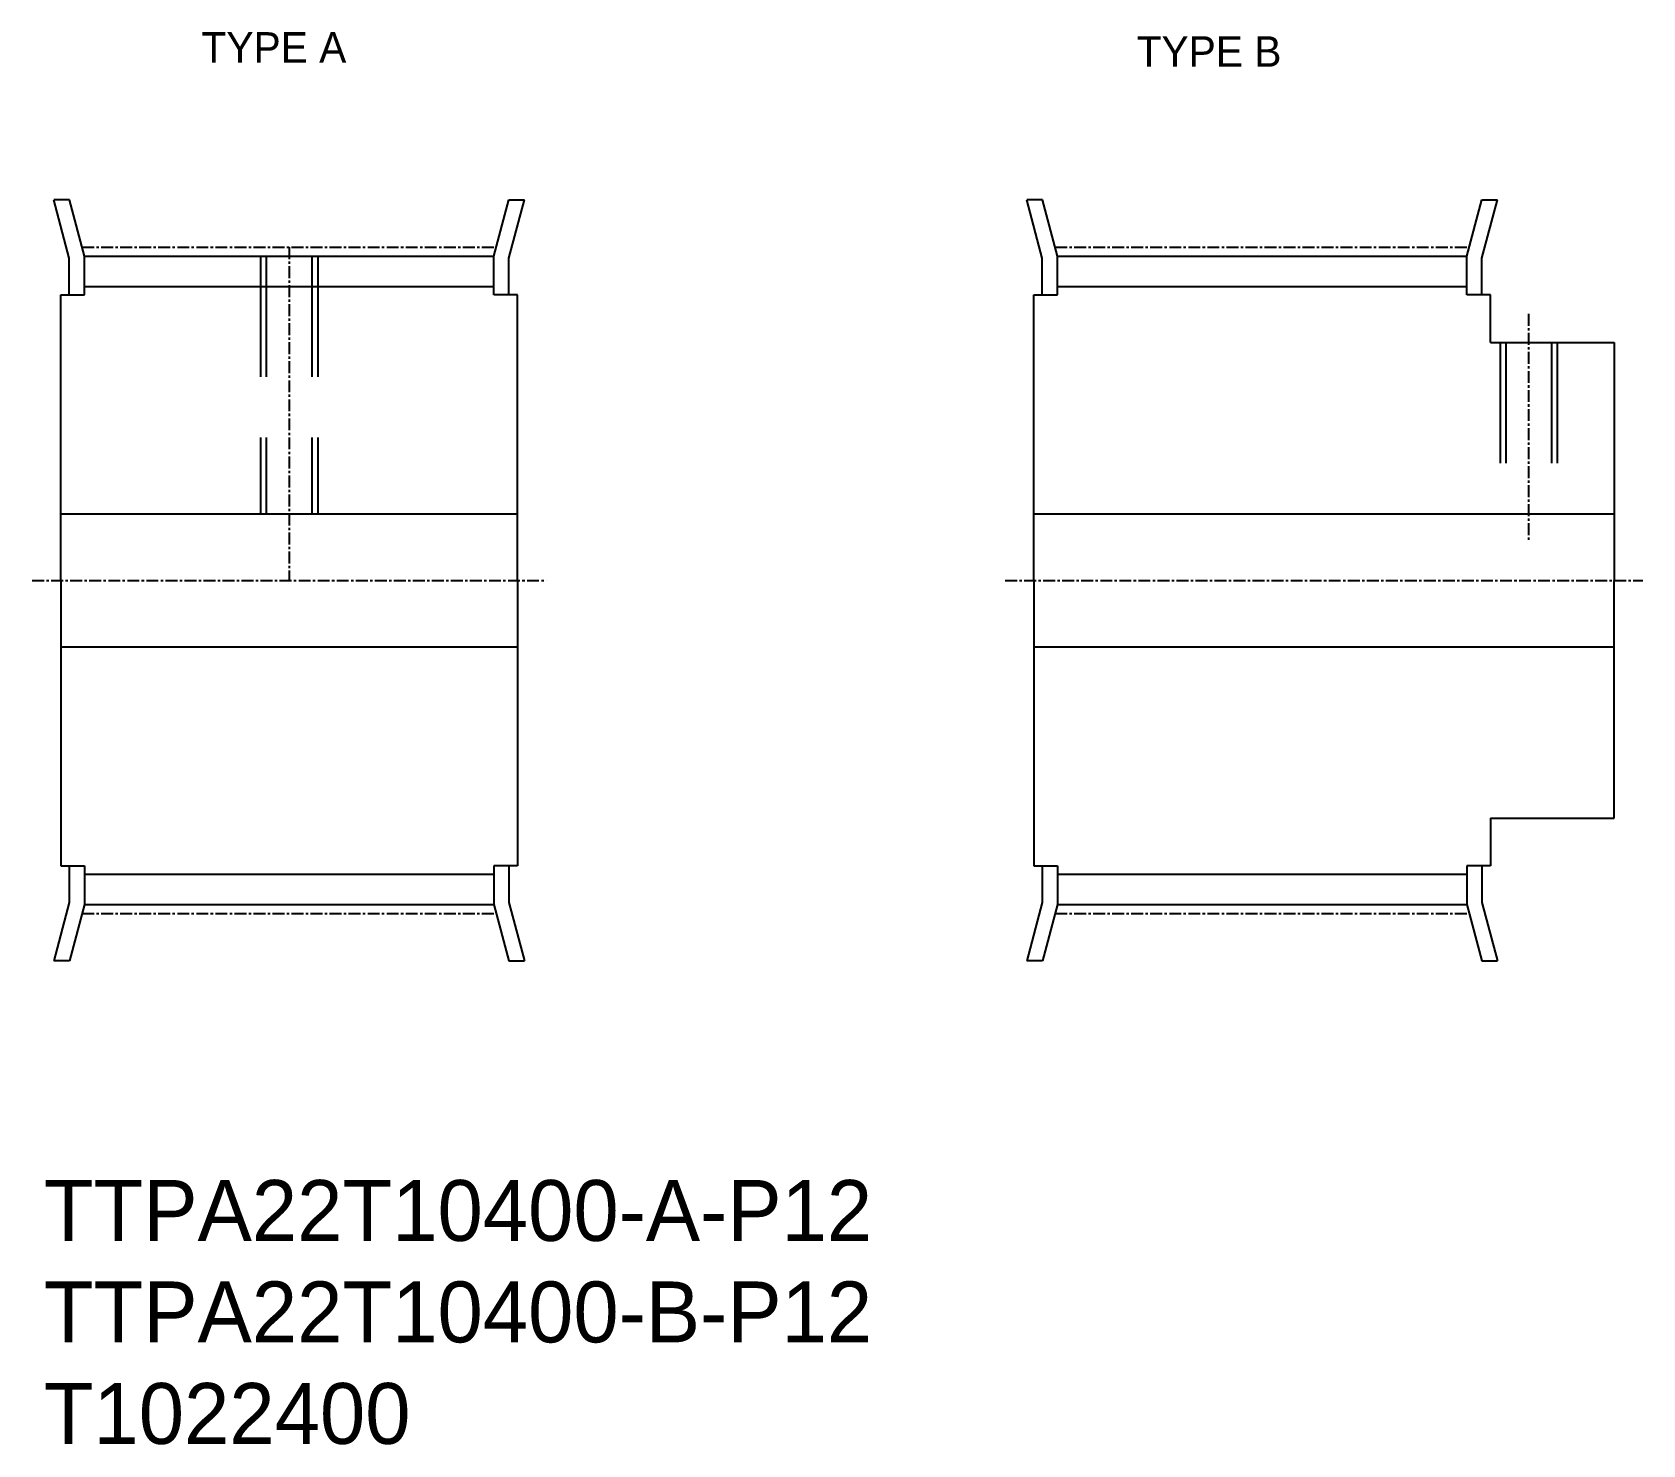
# Model space of a CAD drawing. Extents: x -283 to -114, y -59 to 89.
import ezdxf

# ---------------------------------------------------------------- set-up
doc = ezdxf.new("R2010")
doc.units = 0
doc.linetypes.add('CENTER', pattern=[2, 1.25, -0.25, 0.25, -0.25])
doc.linetypes.add('DASHED', pattern=[19.05, 12.7, -6.35])
doc.layers.get('0').update_dxf_attribs({"linetype": 'CONTINUOUS'})
doc.layers.add('CENTER', color=1, linetype='CENTER')

# ---------------------------------------------------------------- blocks, each defined once
blk = doc.blocks.new('*U2')
at = {"color": 7, "linetype": 'CONTINUOUS'}
for s, p in [('TTPA22T10400-A-P12', (-281.83, -37.66)), ('TTPA22T10400-B-P12', (-281.83, -48.32)), ('T1022400', (-281.83, -58.99))]:
    blk.add_text(s, height=6.4, dxfattribs=at).set_placement(p)

msp = doc.modelspace()

# ---------------------------------------------------------------- linework, layer by layer
at = {"color": 7, "linetype": 'CONTINUOUS'}
for p, q in [((-279.14, 65.62), (-280.78, 71.76)), ((-279.13, 71.76), (-280.78, 71.76)), ((-277.54, 65.84), (-279.13, 71.76)), ((-234.54, 65.84), (-232.95, 71.76)), ((-232.95, 71.76), (-231.3, 71.76)), ((-232.94, 65.62), (-231.3, 71.76)), ((-176.9, 65.62), (-178.54, 71.76)), ((-176.89, 71.76), (-178.54, 71.76)), ((-175.3, 65.84), (-176.89, 71.76)), ((-132.3, 65.84), (-130.71, 71.76)), ((-130.71, 71.76), (-129.06, 71.76)), ((-130.7, 65.62), (-129.06, 71.76)), ((-279.14, 61.76), (-279.14, 65.62)), ((-277.54, 65.84), (-234.54, 65.84)), ((-277.54, 61.76), (-277.54, 65.84)), ((-234.54, 61.76), (-234.54, 65.84)), ((-232.94, 61.76), (-232.94, 65.62)), ((-176.9, 61.76), (-176.9, 65.62)), ((-175.3, 65.84), (-132.3, 65.84)), ((-175.3, 61.76), (-175.3, 65.84)), ((-132.3, 61.76), (-132.3, 65.84)), ((-130.7, 61.76), (-130.7, 65.62)), ((-277.54, 62.64), (-234.54, 62.64)), ((-175.3, 62.64), (-132.3, 62.64)), ((-280.04, 31.76), (-280.04, 61.76)), ((-280.04, 61.76), (-277.54, 61.76)), ((-232.04, 61.76), (-234.54, 61.76)), ((-232.04, 31.76), (-232.04, 61.76)), ((-177.8, 31.76), (-177.8, 61.76)), ((-177.8, 61.76), (-175.3, 61.76)), ((-129.8, 61.76), (-132.3, 61.76)), ((-129.8, 56.76), (-129.8, 61.76)), ((-129.8, 56.76), (-116.8, 56.76)), ((-116.8, 56.76), (-116.8, 31.76)), ((-280.04, 38.76), (-232.04, 38.76)), ((-177.8, 38.76), (-116.8, 38.76)), ((-280.04, 31.76), (-280.04, 1.76)), ((-232.04, 31.76), (-232.04, 1.76)), ((-177.8, 31.76), (-177.8, 1.76)), ((-116.8, 6.76), (-116.8, 31.76)), ((-280.04, 24.76), (-232.04, 24.76)), ((-177.8, 24.76), (-116.8, 24.76)), ((-129.8, 6.76), (-129.8, 1.76)), ((-129.8, 6.76), (-116.8, 6.76)), ((-280.04, 1.76), (-277.54, 1.76)), ((-279.14, 1.76), (-279.14, -2.1)), ((-277.54, 1.76), (-277.54, -2.31)), ((-234.54, 1.76), (-234.54, -2.31)), ((-232.04, 1.76), (-234.54, 1.76)), ((-232.94, 1.76), (-232.94, -2.1)), ((-177.8, 1.76), (-175.3, 1.76)), ((-176.9, 1.76), (-176.9, -2.1)), ((-175.3, 1.76), (-175.3, -2.31)), ((-132.3, 1.76), (-132.3, -2.31)), ((-129.8, 1.76), (-132.3, 1.76)), ((-130.7, 1.76), (-130.7, -2.1)), ((-277.54, 0.89), (-234.54, 0.89)), ((-175.3, 0.89), (-132.3, 0.89)), ((-279.14, -2.1), (-280.78, -8.24)), ((-277.54, -2.31), (-279.13, -8.24)), ((-277.54, -2.31), (-234.54, -2.31)), ((-234.54, -2.31), (-232.95, -8.24)), ((-232.94, -2.1), (-231.3, -8.24)), ((-176.9, -2.1), (-178.54, -8.24)), ((-175.3, -2.31), (-176.89, -8.24)), ((-175.3, -2.31), (-132.3, -2.31)), ((-132.3, -2.31), (-130.71, -8.24)), ((-130.7, -2.1), (-129.06, -8.24)), ((-279.13, -8.24), (-280.78, -8.24)), ((-232.95, -8.24), (-231.3, -8.24)), ((-176.89, -8.24), (-178.54, -8.24)), ((-130.71, -8.24), (-129.06, -8.24))]:
    msp.add_line(p, q, dxfattribs=at)
at = {"color": 3, "linetype": 'DASHED'}
for p, q in [((-259.04, 65.84), (-259.04, 38.76)), ((-258.44, 65.84), (-258.44, 38.76)), ((-253.64, 65.84), (-253.64, 38.76)), ((-253.04, 65.84), (-253.04, 38.76)), ((-128.8, 56.76), (-128.8, 38.76)), ((-128.2, 56.76), (-128.2, 38.76)), ((-123.4, 56.76), (-123.4, 38.76)), ((-122.8, 56.76), (-122.8, 38.76))]:
    msp.add_line(p, q, dxfattribs=at)
at = {"layer": 'CENTER', "color": 1, "linetype": 'CENTER'}
for p, q in [((-277.79, 66.78), (-234.29, 66.78)), ((-256.04, 66.78), (-256.04, 31.76)), ((-175.55, 66.78), (-132.05, 66.78)), ((-125.8, 59.76), (-125.8, 35.76)), ((-283.04, 31.76), (-229.04, 31.76)), ((-180.8, 31.76), (-113.8, 31.76)), ((-277.79, -3.25), (-234.29, -3.25)), ((-175.55, -3.25), (-132.05, -3.25))]:
    msp.add_line(p, q, dxfattribs=at)

# ---------------------------------------------------------------- block references
at = {"color": 7, "linetype": 'CONTINUOUS'}
msp.add_blockref('*U2', (0, 0), dxfattribs=at)

# ---------------------------------------------------------------- texts
for s, p in [('TYPE A', (-265.25, 86.17)), ('TYPE B', (-166.99, 85.74))]:
    msp.add_text(s, height=3.2, dxfattribs=at).set_placement(p)

doc.saveas('drawing.dxf')
